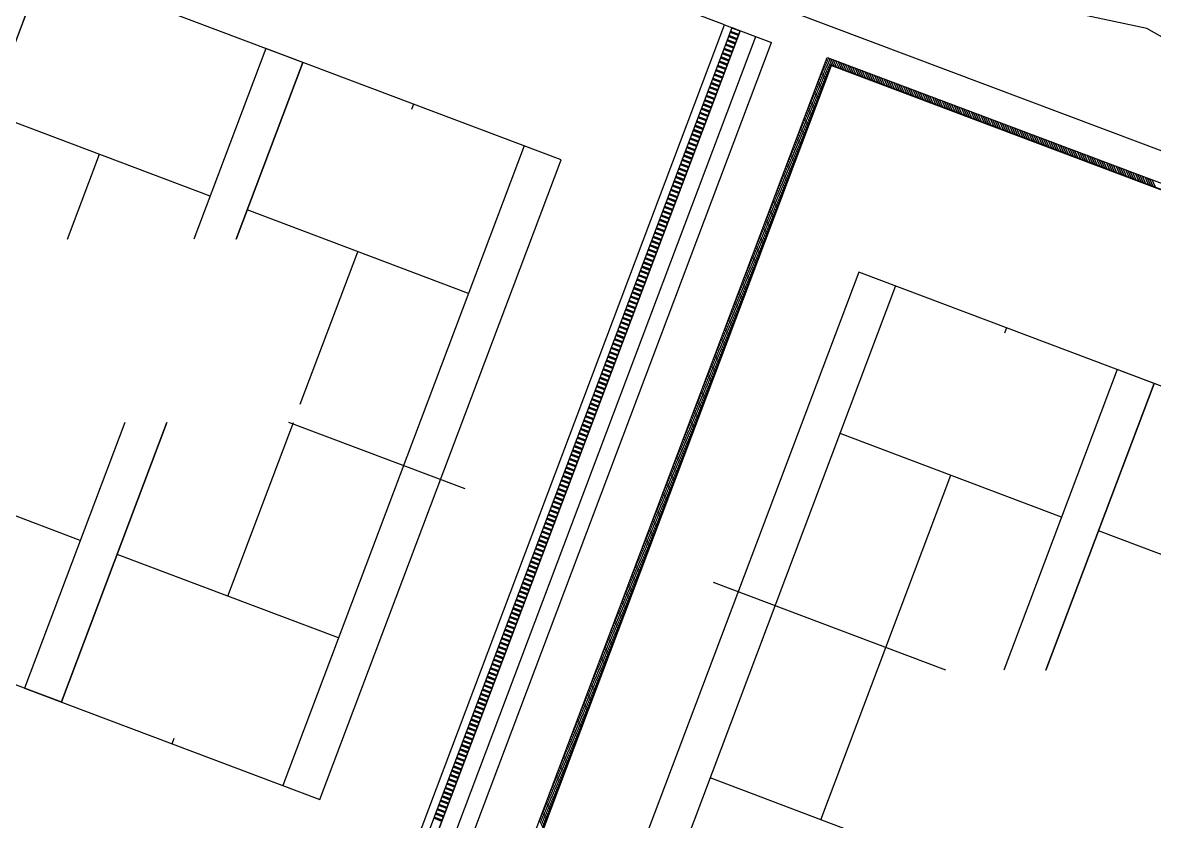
# Model space of a CAD drawing. Header units: millimetres. Extents: x 521005098 to 522149999836, y 174611071 to 175300000107.
# Drawn here: x 521987053830 to 522026399073, y 175115864628 to 175143642369 of the extents above; entities that cross this region are included whole.
import ezdxf

# ---------------------------------------------------------------- set-up
doc = ezdxf.new("R2010")
doc.units = ezdxf.units.MM
doc.header["$LTSCALE"] = 200
for name, color, linetype in [('0-35TEXT', 3, 'Continuous'), ('siteplan$0$0-35TEXT', 3, 'Continuous'), ('siteplan$0$siteplan$0$26', 1, 'Continuous'), ('siteplan$0$siteplan$0$57', 1, 'Continuous'), ('siteplan$0$siteplan$0$59', 1, 'Continuous'), ('siteplan$0$siteplan$0$60', 1, 'Continuous'), ('siteplan$0$siteplan$0$63', 1, 'Continuous')]:
    doc.layers.add(name, color=color, linetype=linetype)
doc.layers.get('siteplan$0$0-35TEXT').off()

# ---------------------------------------------------------------- blocks, each defined once
blk = doc.blocks.new('siteplan$0$siteplan')
at = {"layer": 'siteplan$0$siteplan$0$26', "color": 8}
for p, q in [((21496.793, 75042.259), (21486.529, 75046.131)), ((21484.213, 75036.109), (21487.811, 75045.647)), ((21487.811, 75045.647), (21484.213, 75036.109)), ((21499.094, 75009.146), (21512.001, 75043.362)), ((21511.459, 75043.567), (21513.087, 75042.953)), ((21499.637, 75008.941), (21512.544, 75043.158)), ((21500.18, 75008.736), (21513.087, 75042.953)), ((21495.511, 75042.742), (21493.009, 75036.109)), ((21495.511, 75042.742), (21493.009, 75036.109)), ((21505.775, 75038.871), (21495.511, 75042.742)), ((21496.793, 75042.259), (21494.473, 75036.109)), ((21494.473, 75036.109), (21496.793, 75042.259)), ((21493.575, 75037.61), (21485.875, 75040.515)), ((21500.643, 75040.807), (21500.573, 75040.62)), ((21504.493, 75039.354), (21496.104, 75017.114)), ((21488.61, 75036.109), (21489.725, 75039.064)), ((21497.386, 75016.63), (21505.775, 75038.871)), ((21502.558, 75034.222), (21494.857, 75037.127)), ((21496.708, 75030.378), (21498.707, 75035.675)), ((21516.124, 75034.967), (21507.734, 75012.727)), ((21526.388, 75031.095), (21516.124, 75034.967)), ((21517.405, 75034.484), (21509.016, 75012.243)), ((21521.256, 75033.031), (21521.185, 75032.845)), ((21525.106, 75031.579), (21521.161, 75021.122)), ((21525.106, 75031.579), (21521.161, 75021.122)), ((21535.37, 75027.707), (21525.106, 75031.579)), ((21522.625, 75021.122), (21526.388, 75031.095)), ((21526.388, 75031.095), (21522.625, 75021.122)), ((21490.606, 75029.739), (21487.122, 75020.502)), ((21490.606, 75029.739), (21487.122, 75020.502)), ((21492.071, 75029.739), (21488.404, 75020.019)), ((21488.404, 75020.019), (21492.071, 75029.739)), ((21494.188, 75023.7), (21496.467, 75029.739)), ((21502.434, 75027.428), (21496.309, 75029.739)), ((21523.17, 75026.447), (21515.47, 75029.352)), ((21489.058, 75025.634), (21481.357, 75028.539)), ((21514.8, 75015.924), (21519.319, 75027.9)), ((21532.152, 75023.059), (21524.452, 75025.963)), ((21498.04, 75022.246), (21490.34, 75025.151)), ((21519.154, 75021.122), (21511.072, 75024.17)), ((21478.14, 75023.89), (21488.404, 75020.019)), ((21487.122, 75020.502), (21497.386, 75016.63)), ((21492.254, 75018.566), (21492.325, 75018.754)), ((21518.652, 75014.471), (21510.952, 75017.375))]:
    blk.add_line(p, q, dxfattribs=at)
at = {"layer": 'siteplan$0$siteplan$0$57', "color": 8}
for p, q in [((21590.021, 75015.268), (21475.873, 75058.326)), ((21526.134, 75043.44), (21522.701, 75044.166)), ((21528.65, 75042.019), (21526.134, 75043.44))]:
    blk.add_line(p, q, dxfattribs=at)
at = {"layer": 'siteplan$0$siteplan$0$59', "color": 8}
for p, q in [((21501.282, 75005.991), (21515.029, 75042.434)), ((21515.029, 75042.434), (21532.567, 75035.818)), ((21515.184, 75042.162), (21515.067, 75042.42)), ((21515.145, 75042.176), (21501.539, 75006.108)), ((21515.001, 75041.795), (21514.885, 75042.053)), ((21515.033, 75041.879), (21514.916, 75042.137)), ((21515.065, 75041.963), (21514.948, 75042.221)), ((21515.096, 75042.047), (21514.98, 75042.305)), ((21515.128, 75042.131), (21515.011, 75042.389)), ((21532.497, 75035.631), (21515.145, 75042.176)), ((21515.268, 75042.13), (21515.151, 75042.388)), ((21515.352, 75042.098), (21515.235, 75042.356)), ((21515.436, 75042.067), (21515.319, 75042.324)), ((21515.52, 75042.035), (21515.403, 75042.293)), ((21515.604, 75042.003), (21515.487, 75042.261)), ((21515.688, 75041.972), (21515.571, 75042.229)), ((21515.772, 75041.94), (21515.655, 75042.198)), ((21515.856, 75041.908), (21515.739, 75042.166)), ((21515.94, 75041.877), (21515.824, 75042.134)), ((21516.024, 75041.845), (21515.908, 75042.103)), ((21516.108, 75041.813), (21515.992, 75042.071)), ((21516.192, 75041.782), (21516.076, 75042.039)), ((21516.276, 75041.75), (21516.16, 75042.008)), ((21514.843, 75041.375), (21514.726, 75041.633)), ((21514.874, 75041.459), (21514.758, 75041.717)), ((21514.906, 75041.543), (21514.79, 75041.801)), ((21514.938, 75041.627), (21514.821, 75041.885)), ((21514.97, 75041.711), (21514.853, 75041.969)), ((21516.36, 75041.718), (21516.244, 75041.976)), ((21516.444, 75041.686), (21516.328, 75041.944)), ((21516.528, 75041.655), (21516.412, 75041.912)), ((21516.612, 75041.623), (21516.496, 75041.881)), ((21516.696, 75041.591), (21516.58, 75041.849)), ((21516.78, 75041.56), (21516.664, 75041.817)), ((21516.864, 75041.528), (21516.748, 75041.786)), ((21516.948, 75041.496), (21516.832, 75041.754)), ((21517.032, 75041.465), (21516.916, 75041.722)), ((21517.116, 75041.433), (21517, 75041.691)), ((21517.2, 75041.401), (21517.084, 75041.659)), ((21517.284, 75041.369), (21517.168, 75041.627)), ((21514.716, 75041.039), (21514.599, 75041.297)), ((21514.748, 75041.123), (21514.631, 75041.381)), ((21514.779, 75041.207), (21514.663, 75041.465)), ((21514.811, 75041.291), (21514.694, 75041.549)), ((21517.368, 75041.338), (21517.252, 75041.595)), ((21517.452, 75041.306), (21517.336, 75041.564)), ((21517.536, 75041.274), (21517.42, 75041.532)), ((21517.621, 75041.243), (21517.504, 75041.5)), ((21517.705, 75041.211), (21517.588, 75041.469)), ((21517.789, 75041.179), (21517.672, 75041.437)), ((21517.873, 75041.148), (21517.756, 75041.405)), ((21517.957, 75041.116), (21517.84, 75041.374)), ((21518.041, 75041.084), (21517.924, 75041.342)), ((21518.125, 75041.053), (21518.008, 75041.31)), ((21518.209, 75041.021), (21518.092, 75041.279)), ((21518.293, 75040.989), (21518.176, 75041.247)), ((21518.377, 75040.957), (21518.26, 75041.215)), ((21514.557, 75040.619), (21514.441, 75040.877)), ((21514.589, 75040.703), (21514.473, 75040.961)), ((21514.621, 75040.787), (21514.504, 75041.045)), ((21514.653, 75040.871), (21514.536, 75041.129)), ((21514.684, 75040.955), (21514.568, 75041.213)), ((21518.461, 75040.926), (21518.344, 75041.183)), ((21518.545, 75040.894), (21518.428, 75041.152)), ((21518.629, 75040.862), (21518.512, 75041.12)), ((21518.713, 75040.831), (21518.596, 75041.088)), ((21518.797, 75040.799), (21518.68, 75041.057)), ((21518.881, 75040.767), (21518.764, 75041.025)), ((21518.965, 75040.736), (21518.848, 75040.993)), ((21519.049, 75040.704), (21518.932, 75040.962)), ((21519.133, 75040.672), (21519.016, 75040.93)), ((21519.217, 75040.64), (21519.1, 75040.898)), ((21519.301, 75040.609), (21519.184, 75040.867)), ((21519.385, 75040.577), (21519.268, 75040.835)), ((21514.399, 75040.199), (21514.282, 75040.456)), ((21514.431, 75040.283), (21514.314, 75040.54)), ((21514.462, 75040.367), (21514.346, 75040.624)), ((21514.494, 75040.451), (21514.378, 75040.709)), ((21514.526, 75040.535), (21514.409, 75040.793)), ((21519.469, 75040.545), (21519.352, 75040.803)), ((21519.553, 75040.514), (21519.437, 75040.771)), ((21519.637, 75040.482), (21519.521, 75040.74)), ((21519.721, 75040.45), (21519.605, 75040.708)), ((21519.805, 75040.419), (21519.689, 75040.676)), ((21519.889, 75040.387), (21519.773, 75040.645)), ((21519.973, 75040.355), (21519.857, 75040.613)), ((21520.057, 75040.324), (21519.941, 75040.581)), ((21520.141, 75040.292), (21520.025, 75040.55)), ((21520.225, 75040.26), (21520.109, 75040.518)), ((21520.309, 75040.228), (21520.193, 75040.486)), ((21520.393, 75040.197), (21520.277, 75040.454)), ((21514.241, 75039.779), (21514.124, 75040.036)), ((21514.272, 75039.863), (21514.156, 75040.12)), ((21514.304, 75039.947), (21514.187, 75040.204)), ((21514.336, 75040.031), (21514.219, 75040.288)), ((21514.367, 75040.115), (21514.251, 75040.372)), ((21520.477, 75040.165), (21520.361, 75040.423)), ((21520.561, 75040.133), (21520.445, 75040.391)), ((21520.645, 75040.102), (21520.529, 75040.359)), ((21520.729, 75040.07), (21520.613, 75040.328)), ((21520.813, 75040.038), (21520.697, 75040.296)), ((21520.897, 75040.007), (21520.781, 75040.264)), ((21520.981, 75039.975), (21520.865, 75040.233)), ((21521.065, 75039.943), (21520.949, 75040.201)), ((21521.15, 75039.912), (21521.033, 75040.169)), ((21521.234, 75039.88), (21521.117, 75040.138)), ((21521.318, 75039.848), (21521.201, 75040.106)), ((21521.402, 75039.816), (21521.285, 75040.074)), ((21521.486, 75039.785), (21521.369, 75040.042)), ((21514.114, 75039.443), (21513.997, 75039.7)), ((21514.145, 75039.527), (21514.029, 75039.784)), ((21514.177, 75039.611), (21514.061, 75039.868)), ((21514.209, 75039.695), (21514.092, 75039.952)), ((21521.57, 75039.753), (21521.453, 75040.011)), ((21521.654, 75039.721), (21521.537, 75039.979)), ((21521.738, 75039.69), (21521.621, 75039.947)), ((21521.822, 75039.658), (21521.705, 75039.916)), ((21521.906, 75039.626), (21521.789, 75039.884)), ((21521.99, 75039.595), (21521.873, 75039.852)), ((21522.074, 75039.563), (21521.957, 75039.821)), ((21522.158, 75039.531), (21522.041, 75039.789)), ((21522.242, 75039.499), (21522.125, 75039.757)), ((21522.326, 75039.468), (21522.209, 75039.725)), ((21522.41, 75039.436), (21522.293, 75039.694)), ((21522.494, 75039.404), (21522.377, 75039.662)), ((21513.955, 75039.022), (21513.839, 75039.28)), ((21513.987, 75039.106), (21513.87, 75039.364)), ((21514.019, 75039.19), (21513.902, 75039.448)), ((21514.05, 75039.274), (21513.934, 75039.532)), ((21514.082, 75039.358), (21513.966, 75039.616)), ((21522.578, 75039.373), (21522.461, 75039.63)), ((21522.662, 75039.341), (21522.545, 75039.599)), ((21522.746, 75039.309), (21522.629, 75039.567)), ((21522.83, 75039.278), (21522.713, 75039.535)), ((21522.914, 75039.246), (21522.797, 75039.504)), ((21522.998, 75039.214), (21522.881, 75039.472)), ((21523.082, 75039.183), (21522.966, 75039.44)), ((21523.166, 75039.151), (21523.05, 75039.409)), ((21523.25, 75039.119), (21523.134, 75039.377)), ((21523.334, 75039.087), (21523.218, 75039.345)), ((21523.418, 75039.056), (21523.302, 75039.313)), ((21523.502, 75039.024), (21523.386, 75039.282)), ((21523.586, 75038.992), (21523.47, 75039.25)), ((21513.797, 75038.602), (21513.68, 75038.86)), ((21513.828, 75038.686), (21513.712, 75038.944)), ((21513.86, 75038.77), (21513.744, 75039.028)), ((21513.892, 75038.854), (21513.775, 75039.112)), ((21513.924, 75038.938), (21513.807, 75039.196)), ((21523.67, 75038.961), (21523.554, 75039.218)), ((21523.754, 75038.929), (21523.638, 75039.187)), ((21523.838, 75038.897), (21523.722, 75039.155)), ((21523.922, 75038.866), (21523.806, 75039.123)), ((21524.006, 75038.834), (21523.89, 75039.092)), ((21524.09, 75038.802), (21523.974, 75039.06)), ((21524.174, 75038.77), (21524.058, 75039.028)), ((21524.258, 75038.739), (21524.142, 75038.997)), ((21524.342, 75038.707), (21524.226, 75038.965)), ((21524.426, 75038.675), (21524.31, 75038.933)), ((21524.51, 75038.644), (21524.394, 75038.901)), ((21524.594, 75038.612), (21524.478, 75038.87)), ((21513.67, 75038.266), (21513.553, 75038.524)), ((21513.702, 75038.35), (21513.585, 75038.608)), ((21513.733, 75038.434), (21513.617, 75038.692)), ((21513.765, 75038.518), (21513.649, 75038.776)), ((21524.678, 75038.58), (21524.562, 75038.838)), ((21524.763, 75038.549), (21524.646, 75038.806)), ((21524.847, 75038.517), (21524.73, 75038.775)), ((21524.931, 75038.485), (21524.814, 75038.743)), ((21525.015, 75038.454), (21524.898, 75038.711)), ((21525.099, 75038.422), (21524.982, 75038.68)), ((21525.183, 75038.39), (21525.066, 75038.648)), ((21525.267, 75038.358), (21525.15, 75038.616)), ((21525.351, 75038.327), (21525.234, 75038.584)), ((21525.435, 75038.295), (21525.318, 75038.553)), ((21525.519, 75038.263), (21525.402, 75038.521)), ((21525.603, 75038.232), (21525.486, 75038.489)), ((21513.512, 75037.846), (21513.395, 75038.104)), ((21513.543, 75037.93), (21513.427, 75038.188)), ((21513.575, 75038.014), (21513.458, 75038.272)), ((21513.607, 75038.098), (21513.49, 75038.356)), ((21513.638, 75038.182), (21513.522, 75038.44)), ((21525.687, 75038.2), (21525.57, 75038.458)), ((21525.771, 75038.168), (21525.654, 75038.426)), ((21525.855, 75038.137), (21525.738, 75038.394)), ((21525.939, 75038.105), (21525.822, 75038.363)), ((21526.023, 75038.073), (21525.906, 75038.331)), ((21526.107, 75038.042), (21525.99, 75038.299)), ((21526.191, 75038.01), (21526.074, 75038.268)), ((21526.275, 75037.978), (21526.158, 75038.236)), ((21526.359, 75037.946), (21526.242, 75038.204)), ((21526.443, 75037.915), (21526.326, 75038.172)), ((21513.353, 75037.426), (21513.237, 75037.684)), ((21513.385, 75037.51), (21513.268, 75037.768)), ((21513.416, 75037.594), (21513.3, 75037.852)), ((21513.448, 75037.678), (21513.332, 75037.936)), ((21513.48, 75037.762), (21513.363, 75038.02)), ((21513.226, 75037.09), (21513.11, 75037.348)), ((21513.258, 75037.174), (21513.141, 75037.432)), ((21513.29, 75037.258), (21513.173, 75037.516)), ((21513.321, 75037.342), (21513.205, 75037.6)), ((21513.068, 75036.67), (21512.951, 75036.927)), ((21513.1, 75036.754), (21512.983, 75037.011)), ((21513.131, 75036.838), (21513.015, 75037.096)), ((21513.163, 75036.922), (21513.046, 75037.18)), ((21513.195, 75037.006), (21513.078, 75037.264)), ((21512.909, 75036.25), (21512.793, 75036.507)), ((21512.941, 75036.334), (21512.824, 75036.591)), ((21512.973, 75036.418), (21512.856, 75036.675)), ((21513.004, 75036.502), (21512.888, 75036.759)), ((21513.036, 75036.586), (21512.92, 75036.843)), ((21512.783, 75035.914), (21512.666, 75036.171)), ((21512.814, 75035.998), (21512.698, 75036.255)), ((21512.846, 75036.082), (21512.729, 75036.339)), ((21512.878, 75036.166), (21512.761, 75036.423)), ((21512.624, 75035.493), (21512.508, 75035.751)), ((21512.656, 75035.577), (21512.539, 75035.835)), ((21512.687, 75035.661), (21512.571, 75035.919)), ((21512.719, 75035.745), (21512.603, 75036.003)), ((21512.751, 75035.83), (21512.634, 75036.087)), ((21512.466, 75035.073), (21512.349, 75035.331)), ((21512.497, 75035.157), (21512.381, 75035.415)), ((21512.529, 75035.241), (21512.412, 75035.499)), ((21512.561, 75035.325), (21512.444, 75035.583)), ((21512.592, 75035.409), (21512.476, 75035.667)), ((21512.339, 75034.737), (21512.222, 75034.995)), ((21512.371, 75034.821), (21512.254, 75035.079)), ((21512.402, 75034.905), (21512.286, 75035.163)), ((21512.434, 75034.989), (21512.317, 75035.247)), ((21512.18, 75034.317), (21512.064, 75034.575)), ((21512.212, 75034.401), (21512.096, 75034.659)), ((21512.244, 75034.485), (21512.127, 75034.743)), ((21512.275, 75034.569), (21512.159, 75034.827)), ((21512.307, 75034.653), (21512.191, 75034.911)), ((21512.022, 75033.897), (21511.905, 75034.155)), ((21512.054, 75033.981), (21511.937, 75034.239)), ((21512.085, 75034.065), (21511.969, 75034.323)), ((21512.117, 75034.149), (21512, 75034.407)), ((21512.149, 75034.233), (21512.032, 75034.491)), ((21511.895, 75033.561), (21511.779, 75033.819)), ((21511.927, 75033.645), (21511.81, 75033.903)), ((21511.958, 75033.729), (21511.842, 75033.987)), ((21511.99, 75033.813), (21511.874, 75034.071)), ((21511.737, 75033.141), (21511.62, 75033.398)), ((21511.768, 75033.225), (21511.652, 75033.482)), ((21511.8, 75033.309), (21511.683, 75033.567)), ((21511.832, 75033.393), (21511.715, 75033.651)), ((21511.863, 75033.477), (21511.747, 75033.735)), ((21511.578, 75032.721), (21511.462, 75032.978)), ((21511.61, 75032.805), (21511.493, 75033.062)), ((21511.642, 75032.889), (21511.525, 75033.146)), ((21511.673, 75032.973), (21511.557, 75033.23)), ((21511.705, 75033.057), (21511.588, 75033.314)), ((21511.451, 75032.385), (21511.335, 75032.642)), ((21511.483, 75032.469), (21511.367, 75032.726)), ((21511.515, 75032.553), (21511.398, 75032.81)), ((21511.546, 75032.637), (21511.43, 75032.894)), ((21511.293, 75031.964), (21511.176, 75032.222)), ((21511.325, 75032.048), (21511.208, 75032.306)), ((21511.356, 75032.132), (21511.24, 75032.39)), ((21511.388, 75032.216), (21511.271, 75032.474)), ((21511.42, 75032.301), (21511.303, 75032.558)), ((21511.134, 75031.544), (21511.018, 75031.802)), ((21511.166, 75031.628), (21511.05, 75031.886)), ((21511.198, 75031.712), (21511.081, 75031.97)), ((21511.23, 75031.796), (21511.113, 75032.054)), ((21511.261, 75031.88), (21511.145, 75032.138)), ((21510.976, 75031.124), (21510.859, 75031.382)), ((21511.008, 75031.208), (21510.891, 75031.466)), ((21511.039, 75031.292), (21510.923, 75031.55)), ((21511.071, 75031.376), (21510.955, 75031.634)), ((21511.103, 75031.46), (21510.986, 75031.718)), ((21510.849, 75030.788), (21510.733, 75031.046)), ((21510.881, 75030.872), (21510.764, 75031.13)), ((21510.913, 75030.956), (21510.796, 75031.214)), ((21510.944, 75031.04), (21510.828, 75031.298)), ((21510.691, 75030.368), (21510.574, 75030.626)), ((21510.722, 75030.452), (21510.606, 75030.71)), ((21510.754, 75030.536), (21510.638, 75030.794)), ((21510.786, 75030.62), (21510.669, 75030.878)), ((21510.817, 75030.704), (21510.701, 75030.962)), ((21510.532, 75029.948), (21510.416, 75030.206)), ((21510.564, 75030.032), (21510.447, 75030.29)), ((21510.596, 75030.116), (21510.479, 75030.374)), ((21510.627, 75030.2), (21510.511, 75030.458)), ((21510.659, 75030.284), (21510.542, 75030.542)), ((21510.405, 75029.612), (21510.289, 75029.869)), ((21510.437, 75029.696), (21510.321, 75029.954)), ((21510.469, 75029.78), (21510.352, 75030.038)), ((21510.501, 75029.864), (21510.384, 75030.122)), ((21510.247, 75029.192), (21510.13, 75029.449)), ((21510.279, 75029.276), (21510.162, 75029.533)), ((21510.31, 75029.36), (21510.194, 75029.617)), ((21510.342, 75029.444), (21510.226, 75029.701)), ((21510.374, 75029.528), (21510.257, 75029.785)), ((21510.089, 75028.772), (21509.972, 75029.029)), ((21510.12, 75028.856), (21510.004, 75029.113)), ((21510.152, 75028.94), (21510.035, 75029.197)), ((21510.184, 75029.024), (21510.067, 75029.281)), ((21510.215, 75029.108), (21510.099, 75029.365)), ((21509.962, 75028.435), (21509.845, 75028.693)), ((21509.993, 75028.519), (21509.877, 75028.777)), ((21510.025, 75028.603), (21509.909, 75028.861)), ((21510.057, 75028.688), (21509.94, 75028.945)), ((21509.803, 75028.015), (21509.687, 75028.273)), ((21509.835, 75028.099), (21509.718, 75028.357)), ((21509.867, 75028.183), (21509.75, 75028.441)), ((21509.898, 75028.267), (21509.782, 75028.525)), ((21509.93, 75028.351), (21509.813, 75028.609)), ((21509.645, 75027.595), (21509.528, 75027.853)), ((21509.676, 75027.679), (21509.56, 75027.937)), ((21509.708, 75027.763), (21509.592, 75028.021)), ((21509.74, 75027.847), (21509.623, 75028.105)), ((21509.772, 75027.931), (21509.655, 75028.189)), ((21509.518, 75027.259), (21509.401, 75027.517)), ((21509.55, 75027.343), (21509.433, 75027.601)), ((21509.581, 75027.427), (21509.465, 75027.685)), ((21509.613, 75027.511), (21509.497, 75027.769)), ((21509.36, 75026.839), (21509.243, 75027.097)), ((21509.391, 75026.923), (21509.275, 75027.181)), ((21509.423, 75027.007), (21509.306, 75027.265)), ((21509.455, 75027.091), (21509.338, 75027.349)), ((21509.486, 75027.175), (21509.37, 75027.433)), ((21509.201, 75026.419), (21509.085, 75026.677)), ((21509.233, 75026.503), (21509.116, 75026.761)), ((21509.264, 75026.587), (21509.148, 75026.845)), ((21509.296, 75026.671), (21509.18, 75026.929)), ((21509.328, 75026.755), (21509.211, 75027.013)), ((21509.074, 75026.083), (21508.958, 75026.341)), ((21509.106, 75026.167), (21508.989, 75026.425)), ((21509.138, 75026.251), (21509.021, 75026.509)), ((21509.169, 75026.335), (21509.053, 75026.593)), ((21508.916, 75025.663), (21508.799, 75025.92)), ((21508.947, 75025.747), (21508.831, 75026.004)), ((21508.979, 75025.831), (21508.863, 75026.088)), ((21509.011, 75025.915), (21508.894, 75026.172)), ((21509.043, 75025.999), (21508.926, 75026.256)), ((21508.757, 75025.243), (21508.641, 75025.5)), ((21508.789, 75025.327), (21508.672, 75025.584)), ((21508.821, 75025.411), (21508.704, 75025.668)), ((21508.852, 75025.495), (21508.736, 75025.752)), ((21508.884, 75025.579), (21508.768, 75025.836)), ((21508.631, 75024.906), (21508.514, 75025.164)), ((21508.662, 75024.99), (21508.546, 75025.248)), ((21508.694, 75025.075), (21508.577, 75025.332)), ((21508.726, 75025.159), (21508.609, 75025.416)), ((21508.472, 75024.486), (21508.356, 75024.744)), ((21508.504, 75024.57), (21508.387, 75024.828)), ((21508.535, 75024.654), (21508.419, 75024.912)), ((21508.567, 75024.738), (21508.451, 75024.996)), ((21508.599, 75024.822), (21508.482, 75025.08)), ((21508.314, 75024.066), (21508.197, 75024.324)), ((21508.345, 75024.15), (21508.229, 75024.408)), ((21508.377, 75024.234), (21508.26, 75024.492)), ((21508.409, 75024.318), (21508.292, 75024.576)), ((21508.44, 75024.402), (21508.324, 75024.66)), ((21508.155, 75023.646), (21508.039, 75023.904)), ((21508.187, 75023.73), (21508.07, 75023.988)), ((21508.219, 75023.814), (21508.102, 75024.072)), ((21508.25, 75023.898), (21508.134, 75024.156)), ((21508.282, 75023.982), (21508.165, 75024.24)), ((21508.028, 75023.31), (21507.912, 75023.568)), ((21508.06, 75023.394), (21507.943, 75023.652)), ((21508.092, 75023.478), (21507.975, 75023.736)), ((21508.123, 75023.562), (21508.007, 75023.82)), ((21507.87, 75022.89), (21507.753, 75023.148)), ((21507.902, 75022.974), (21507.785, 75023.232)), ((21507.933, 75023.058), (21507.817, 75023.316)), ((21507.965, 75023.142), (21507.848, 75023.4)), ((21507.997, 75023.226), (21507.88, 75023.484)), ((21507.711, 75022.47), (21507.595, 75022.727)), ((21507.743, 75022.554), (21507.627, 75022.812)), ((21507.775, 75022.638), (21507.658, 75022.896)), ((21507.806, 75022.722), (21507.69, 75022.98)), ((21507.838, 75022.806), (21507.722, 75023.064)), ((21507.585, 75022.134), (21507.468, 75022.391)), ((21507.616, 75022.218), (21507.5, 75022.475)), ((21507.648, 75022.302), (21507.531, 75022.559)), ((21507.68, 75022.386), (21507.563, 75022.643)), ((21507.426, 75021.714), (21507.31, 75021.971)), ((21507.458, 75021.798), (21507.341, 75022.055)), ((21507.49, 75021.882), (21507.373, 75022.139)), ((21507.521, 75021.966), (21507.405, 75022.223)), ((21507.553, 75022.05), (21507.436, 75022.307)), ((21507.268, 75021.293), (21507.151, 75021.551)), ((21507.299, 75021.377), (21507.183, 75021.635)), ((21507.331, 75021.461), (21507.215, 75021.719)), ((21507.363, 75021.546), (21507.246, 75021.803)), ((21507.394, 75021.63), (21507.278, 75021.887)), ((21507.141, 75020.957), (21507.024, 75021.215)), ((21507.173, 75021.041), (21507.056, 75021.299)), ((21507.204, 75021.125), (21507.088, 75021.383)), ((21507.236, 75021.209), (21507.119, 75021.467)), ((21506.982, 75020.537), (21506.866, 75020.795)), ((21507.014, 75020.621), (21506.898, 75020.879)), ((21507.046, 75020.705), (21506.929, 75020.963)), ((21507.077, 75020.789), (21506.961, 75021.047)), ((21507.109, 75020.873), (21506.993, 75021.131)), ((21506.824, 75020.117), (21506.707, 75020.375)), ((21506.856, 75020.201), (21506.739, 75020.459)), ((21506.887, 75020.285), (21506.771, 75020.543)), ((21506.919, 75020.369), (21506.802, 75020.627)), ((21506.951, 75020.453), (21506.834, 75020.711)), ((21506.697, 75019.781), (21506.581, 75020.039)), ((21506.729, 75019.865), (21506.612, 75020.123)), ((21506.761, 75019.949), (21506.644, 75020.207)), ((21506.792, 75020.033), (21506.676, 75020.291)), ((21506.539, 75019.361), (21506.422, 75019.619)), ((21506.57, 75019.445), (21506.454, 75019.703)), ((21506.602, 75019.529), (21506.486, 75019.787)), ((21506.634, 75019.613), (21506.517, 75019.871)), ((21506.665, 75019.697), (21506.549, 75019.955)), ((21506.38, 75018.941), (21506.264, 75019.199)), ((21506.412, 75019.025), (21506.295, 75019.283)), ((21506.444, 75019.109), (21506.327, 75019.367)), ((21506.475, 75019.193), (21506.359, 75019.451)), ((21506.507, 75019.277), (21506.39, 75019.535)), ((21506.253, 75018.605), (21506.137, 75018.862)), ((21506.285, 75018.689), (21506.169, 75018.946)), ((21506.317, 75018.773), (21506.2, 75019.03)), ((21506.349, 75018.857), (21506.232, 75019.114)), ((21506.095, 75018.185), (21505.978, 75018.442)), ((21506.127, 75018.269), (21506.01, 75018.526)), ((21506.158, 75018.353), (21506.042, 75018.61)), ((21506.19, 75018.437), (21506.073, 75018.694)), ((21506.222, 75018.521), (21506.105, 75018.778)), ((21505.936, 75017.764), (21505.82, 75018.022)), ((21505.968, 75017.848), (21505.852, 75018.106)), ((21506, 75017.933), (21505.883, 75018.19)), ((21506.032, 75018.017), (21505.915, 75018.274)), ((21506.063, 75018.101), (21505.947, 75018.358)), ((21505.81, 75017.428), (21505.693, 75017.686)), ((21505.841, 75017.512), (21505.725, 75017.77)), ((21505.873, 75017.596), (21505.757, 75017.854)), ((21505.905, 75017.68), (21505.788, 75017.938)), ((21505.651, 75017.008), (21505.535, 75017.266)), ((21505.683, 75017.092), (21505.566, 75017.35)), ((21505.715, 75017.176), (21505.598, 75017.434)), ((21505.746, 75017.26), (21505.63, 75017.518)), ((21505.778, 75017.344), (21505.661, 75017.602)), ((21505.493, 75016.588), (21505.376, 75016.846)), ((21505.524, 75016.672), (21505.408, 75016.93)), ((21505.556, 75016.756), (21505.44, 75017.014)), ((21505.588, 75016.84), (21505.471, 75017.098)), ((21505.62, 75016.924), (21505.503, 75017.182)), ((21505.366, 75016.252), (21505.249, 75016.51)), ((21505.398, 75016.336), (21505.281, 75016.594)), ((21505.429, 75016.42), (21505.313, 75016.678)), ((21505.461, 75016.504), (21505.345, 75016.762)), ((21505.207, 75015.832), (21505.091, 75016.09)), ((21505.239, 75015.916), (21505.123, 75016.174)), ((21505.271, 75016), (21505.154, 75016.258)), ((21505.303, 75016.084), (21505.186, 75016.342)), ((21505.334, 75016.168), (21505.218, 75016.426)), ((21505.144, 75015.664), (21505.028, 75015.922)), ((21505.176, 75015.748), (21505.059, 75016.006))]:
    blk.add_line(p, q, dxfattribs=at)
at = {"layer": 'siteplan$0$siteplan$0$60', "color": 8}
for p, q in [((21511.459, 75043.567), (21476.381, 75056.799)), ((21498.552, 75009.35), (21511.459, 75043.567)), ((21502.274, 75007.946), (21515.175, 75042.149)), ((21515.175, 75042.149), (21550.03, 75029.001))]:
    blk.add_line(p, q, dxfattribs=at)
at = {"layer": 'siteplan$0$siteplan$0$63', "color": 8}
for p, q in [((21498.814, 75009.252), (21511.721, 75043.468)), ((21512.001, 75043.362), (21499.094, 75009.146)), ((21511.896, 75043.084), (21511.616, 75043.19)), ((21511.938, 75043.196), (21511.658, 75043.302)), ((21511.945, 75043.214), (21511.665, 75043.32)), ((21511.952, 75043.233), (21511.672, 75043.339)), ((21511.994, 75043.344), (21511.714, 75043.45)), ((21511.721, 75043.468), (21512.001, 75043.362)), ((21511.77, 75042.75), (21511.49, 75042.856)), ((21511.777, 75042.769), (21511.497, 75042.875)), ((21511.784, 75042.787), (21511.504, 75042.893)), ((21511.826, 75042.899), (21511.546, 75043.005)), ((21511.833, 75042.917), (21511.553, 75043.023)), ((21511.84, 75042.936), (21511.56, 75043.042)), ((21511.882, 75043.047), (21511.602, 75043.153)), ((21511.889, 75043.066), (21511.609, 75043.172)), ((21511.602, 75042.304), (21511.322, 75042.41)), ((21511.609, 75042.323), (21511.329, 75042.429)), ((21511.616, 75042.342), (21511.336, 75042.448)), ((21511.658, 75042.453), (21511.378, 75042.559)), ((21511.665, 75042.472), (21511.385, 75042.577)), ((21511.672, 75042.49), (21511.392, 75042.596)), ((21511.714, 75042.602), (21511.434, 75042.707)), ((21511.721, 75042.62), (21511.441, 75042.726)), ((21511.728, 75042.639), (21511.448, 75042.745)), ((21511.49, 75042.007), (21511.209, 75042.113)), ((21511.497, 75042.026), (21511.216, 75042.132)), ((21511.504, 75042.045), (21511.223, 75042.15)), ((21511.546, 75042.156), (21511.266, 75042.262)), ((21511.553, 75042.175), (21511.273, 75042.28)), ((21511.56, 75042.193), (21511.28, 75042.299)), ((21511.322, 75041.562), (21511.041, 75041.668)), ((21511.329, 75041.58), (21511.048, 75041.686)), ((21511.336, 75041.599), (21511.055, 75041.705)), ((21511.378, 75041.71), (21511.097, 75041.816)), ((21511.385, 75041.729), (21511.104, 75041.835)), ((21511.392, 75041.747), (21511.111, 75041.853)), ((21511.434, 75041.859), (21511.153, 75041.965)), ((21511.441, 75041.877), (21511.16, 75041.983)), ((21511.448, 75041.896), (21511.167, 75042.002)), ((21511.154, 75041.116), (21510.873, 75041.222)), ((21511.161, 75041.135), (21510.88, 75041.241)), ((21511.168, 75041.153), (21510.887, 75041.259)), ((21511.21, 75041.265), (21510.929, 75041.371)), ((21511.217, 75041.283), (21510.936, 75041.389)), ((21511.224, 75041.302), (21510.943, 75041.408)), ((21511.266, 75041.413), (21510.985, 75041.519)), ((21511.273, 75041.432), (21510.992, 75041.538)), ((21511.28, 75041.45), (21510.999, 75041.556)), ((21511.042, 75040.819), (21510.761, 75040.925)), ((21511.049, 75040.838), (21510.768, 75040.944)), ((21511.056, 75040.856), (21510.775, 75040.962)), ((21511.098, 75040.968), (21510.817, 75041.074)), ((21511.105, 75040.986), (21510.824, 75041.092)), ((21511.112, 75041.005), (21510.831, 75041.111)), ((21510.874, 75040.374), (21510.593, 75040.479)), ((21510.881, 75040.392), (21510.6, 75040.498)), ((21510.888, 75040.411), (21510.607, 75040.517)), ((21510.93, 75040.522), (21510.649, 75040.628)), ((21510.937, 75040.541), (21510.656, 75040.647)), ((21510.944, 75040.559), (21510.663, 75040.665)), ((21510.986, 75040.671), (21510.705, 75040.777)), ((21510.993, 75040.689), (21510.712, 75040.795)), ((21511, 75040.708), (21510.719, 75040.814)), ((21510.713, 75039.947), (21510.432, 75040.052)), ((21510.72, 75039.965), (21510.439, 75040.071)), ((21510.762, 75040.076), (21510.481, 75040.182)), ((21510.769, 75040.095), (21510.488, 75040.201)), ((21510.776, 75040.114), (21510.495, 75040.22)), ((21510.818, 75040.225), (21510.537, 75040.331)), ((21510.825, 75040.244), (21510.544, 75040.349)), ((21510.832, 75040.262), (21510.551, 75040.368)), ((21510.594, 75039.631), (21510.313, 75039.737)), ((21510.601, 75039.649), (21510.32, 75039.755)), ((21510.608, 75039.668), (21510.327, 75039.774)), ((21510.65, 75039.779), (21510.369, 75039.885)), ((21510.657, 75039.798), (21510.376, 75039.904)), ((21510.664, 75039.817), (21510.383, 75039.922)), ((21510.706, 75039.928), (21510.425, 75040.034)), ((21510.426, 75039.185), (21510.145, 75039.291)), ((21510.433, 75039.204), (21510.152, 75039.31)), ((21510.44, 75039.222), (21510.159, 75039.328)), ((21510.482, 75039.334), (21510.201, 75039.44)), ((21510.489, 75039.352), (21510.208, 75039.458)), ((21510.496, 75039.371), (21510.215, 75039.477)), ((21510.538, 75039.482), (21510.257, 75039.588)), ((21510.545, 75039.501), (21510.264, 75039.607)), ((21510.552, 75039.519), (21510.271, 75039.625)), ((21510.265, 75038.758), (21509.984, 75038.864)), ((21510.272, 75038.777), (21509.991, 75038.883)), ((21510.314, 75038.888), (21510.033, 75038.994)), ((21510.321, 75038.907), (21510.04, 75039.013)), ((21510.328, 75038.925), (21510.047, 75039.031)), ((21510.37, 75039.037), (21510.089, 75039.143)), ((21510.377, 75039.055), (21510.096, 75039.161)), ((21510.384, 75039.074), (21510.103, 75039.18)), ((21510.145, 75038.443), (21509.865, 75038.548)), ((21510.152, 75038.461), (21509.872, 75038.567)), ((21510.159, 75038.48), (21509.879, 75038.586)), ((21510.202, 75038.591), (21509.921, 75038.697)), ((21510.209, 75038.61), (21509.928, 75038.716)), ((21510.216, 75038.628), (21509.935, 75038.734)), ((21510.258, 75038.74), (21509.977, 75038.846)), ((21509.977, 75037.997), (21509.697, 75038.103)), ((21509.984, 75038.016), (21509.704, 75038.121)), ((21509.991, 75038.034), (21509.711, 75038.14)), ((21510.033, 75038.146), (21509.753, 75038.251)), ((21510.04, 75038.164), (21509.76, 75038.27)), ((21510.047, 75038.183), (21509.767, 75038.289)), ((21510.089, 75038.294), (21509.809, 75038.4)), ((21510.096, 75038.313), (21509.816, 75038.419)), ((21510.103, 75038.331), (21509.823, 75038.437)), ((21509.816, 75037.57), (21509.536, 75037.676)), ((21509.823, 75037.589), (21509.543, 75037.694)), ((21509.865, 75037.7), (21509.585, 75037.806)), ((21509.872, 75037.719), (21509.592, 75037.824)), ((21509.879, 75037.737), (21509.599, 75037.843)), ((21509.921, 75037.848), (21509.641, 75037.954)), ((21509.928, 75037.867), (21509.648, 75037.973)), ((21509.935, 75037.886), (21509.655, 75037.991)), ((21509.697, 75037.254), (21509.417, 75037.36)), ((21509.704, 75037.273), (21509.424, 75037.379)), ((21509.711, 75037.291), (21509.431, 75037.397)), ((21509.753, 75037.403), (21509.473, 75037.509)), ((21509.76, 75037.421), (21509.48, 75037.527)), ((21509.767, 75037.44), (21509.487, 75037.546)), ((21509.809, 75037.551), (21509.529, 75037.657)), ((21509.529, 75036.809), (21509.248, 75036.915)), ((21509.536, 75036.827), (21509.255, 75036.933)), ((21509.543, 75036.846), (21509.262, 75036.952)), ((21509.585, 75036.957), (21509.304, 75037.063)), ((21509.592, 75036.976), (21509.311, 75037.082)), ((21509.599, 75036.994), (21509.318, 75037.1)), ((21509.641, 75037.106), (21509.361, 75037.212)), ((21509.648, 75037.124), (21509.368, 75037.23)), ((21509.655, 75037.143), (21509.375, 75037.249)), ((21509.375, 75036.4), (21509.094, 75036.506)), ((21509.417, 75036.512), (21509.136, 75036.618)), ((21509.424, 75036.53), (21509.143, 75036.636)), ((21509.431, 75036.549), (21509.15, 75036.655)), ((21509.473, 75036.66), (21509.192, 75036.766)), ((21509.48, 75036.679), (21509.199, 75036.785)), ((21509.487, 75036.697), (21509.206, 75036.803)), ((21509.249, 75036.066), (21508.968, 75036.172)), ((21509.256, 75036.085), (21508.975, 75036.191)), ((21509.263, 75036.103), (21508.982, 75036.209)), ((21509.305, 75036.215), (21509.024, 75036.32)), ((21509.312, 75036.233), (21509.031, 75036.339)), ((21509.319, 75036.252), (21509.038, 75036.358)), ((21509.361, 75036.363), (21509.08, 75036.469)), ((21509.368, 75036.382), (21509.087, 75036.488)), ((21509.081, 75035.62), (21508.8, 75035.726)), ((21509.088, 75035.639), (21508.807, 75035.745)), ((21509.095, 75035.658), (21508.814, 75035.763)), ((21509.137, 75035.769), (21508.856, 75035.875)), ((21509.144, 75035.788), (21508.863, 75035.893)), ((21509.151, 75035.806), (21508.87, 75035.912)), ((21509.193, 75035.918), (21508.912, 75036.023)), ((21509.2, 75035.936), (21508.919, 75036.042)), ((21509.207, 75035.955), (21508.926, 75036.061)), ((21508.927, 75035.212), (21508.646, 75035.318)), ((21508.969, 75035.323), (21508.688, 75035.429)), ((21508.976, 75035.342), (21508.695, 75035.448)), ((21508.983, 75035.361), (21508.702, 75035.466)), ((21509.025, 75035.472), (21508.744, 75035.578)), ((21509.032, 75035.491), (21508.751, 75035.596)), ((21509.039, 75035.509), (21508.758, 75035.615)), ((21508.801, 75034.878), (21508.52, 75034.984)), ((21508.808, 75034.896), (21508.527, 75035.002)), ((21508.815, 75034.915), (21508.534, 75035.021)), ((21508.857, 75035.026), (21508.576, 75035.132)), ((21508.864, 75035.045), (21508.583, 75035.151)), ((21508.871, 75035.063), (21508.59, 75035.169)), ((21508.913, 75035.175), (21508.632, 75035.281)), ((21508.92, 75035.193), (21508.639, 75035.299)), ((21508.633, 75034.432), (21508.352, 75034.538)), ((21508.64, 75034.451), (21508.359, 75034.557)), ((21508.647, 75034.469), (21508.366, 75034.575)), ((21508.689, 75034.581), (21508.408, 75034.687)), ((21508.696, 75034.599), (21508.415, 75034.705)), ((21508.703, 75034.618), (21508.422, 75034.724)), ((21508.745, 75034.729), (21508.464, 75034.835)), ((21508.752, 75034.748), (21508.471, 75034.854)), ((21508.759, 75034.766), (21508.478, 75034.872)), ((21508.521, 75034.135), (21508.24, 75034.241)), ((21508.528, 75034.154), (21508.247, 75034.26)), ((21508.535, 75034.172), (21508.254, 75034.278)), ((21508.577, 75034.284), (21508.296, 75034.39)), ((21508.584, 75034.302), (21508.303, 75034.408)), ((21508.591, 75034.321), (21508.31, 75034.427)), ((21508.353, 75033.69), (21508.072, 75033.795)), ((21508.36, 75033.708), (21508.079, 75033.814)), ((21508.367, 75033.727), (21508.086, 75033.833)), ((21508.409, 75033.838), (21508.128, 75033.944)), ((21508.416, 75033.857), (21508.135, 75033.963)), ((21508.423, 75033.875), (21508.142, 75033.981)), ((21508.465, 75033.987), (21508.184, 75034.092)), ((21508.472, 75034.005), (21508.191, 75034.111)), ((21508.479, 75034.024), (21508.198, 75034.13)), ((21508.184, 75033.244), (21507.904, 75033.35)), ((21508.191, 75033.262), (21507.911, 75033.368)), ((21508.198, 75033.281), (21507.918, 75033.387)), ((21508.24, 75033.392), (21507.96, 75033.498)), ((21508.247, 75033.411), (21507.967, 75033.517)), ((21508.254, 75033.43), (21507.974, 75033.535)), ((21508.297, 75033.541), (21508.016, 75033.647)), ((21508.304, 75033.56), (21508.023, 75033.665)), ((21508.311, 75033.578), (21508.03, 75033.684)), ((21508.072, 75032.947), (21507.792, 75033.053)), ((21508.079, 75032.965), (21507.799, 75033.071)), ((21508.086, 75032.984), (21507.806, 75033.09)), ((21508.128, 75033.095), (21507.848, 75033.201)), ((21508.135, 75033.114), (21507.855, 75033.22)), ((21508.142, 75033.133), (21507.862, 75033.238)), ((21507.904, 75032.501), (21507.624, 75032.607)), ((21507.911, 75032.52), (21507.631, 75032.626)), ((21507.918, 75032.538), (21507.638, 75032.644)), ((21507.96, 75032.65), (21507.68, 75032.756)), ((21507.967, 75032.668), (21507.687, 75032.774)), ((21507.974, 75032.687), (21507.694, 75032.793)), ((21508.016, 75032.798), (21507.736, 75032.904)), ((21508.023, 75032.817), (21507.743, 75032.923)), ((21508.03, 75032.835), (21507.75, 75032.941)), ((21507.743, 75032.074), (21507.463, 75032.18)), ((21507.75, 75032.093), (21507.47, 75032.199)), ((21507.792, 75032.204), (21507.512, 75032.31)), ((21507.799, 75032.223), (21507.519, 75032.329)), ((21507.806, 75032.241), (21507.526, 75032.347)), ((21507.848, 75032.353), (21507.568, 75032.459)), ((21507.855, 75032.371), (21507.575, 75032.477)), ((21507.862, 75032.39), (21507.582, 75032.496)), ((21507.624, 75031.759), (21507.343, 75031.864)), ((21507.631, 75031.777), (21507.35, 75031.883)), ((21507.638, 75031.796), (21507.357, 75031.902)), ((21507.68, 75031.907), (21507.399, 75032.013)), ((21507.687, 75031.926), (21507.407, 75032.032)), ((21507.694, 75031.944), (21507.414, 75032.05)), ((21507.736, 75032.056), (21507.456, 75032.162)), ((21507.456, 75031.313), (21507.175, 75031.419)), ((21507.463, 75031.332), (21507.182, 75031.437)), ((21507.47, 75031.35), (21507.189, 75031.456)), ((21507.512, 75031.462), (21507.231, 75031.567)), ((21507.519, 75031.48), (21507.238, 75031.586)), ((21507.526, 75031.499), (21507.245, 75031.605)), ((21507.568, 75031.61), (21507.287, 75031.716)), ((21507.575, 75031.629), (21507.294, 75031.735)), ((21507.582, 75031.647), (21507.301, 75031.753)), ((21507.295, 75030.886), (21507.014, 75030.992)), ((21507.302, 75030.905), (21507.021, 75031.01)), ((21507.344, 75031.016), (21507.063, 75031.122)), ((21507.351, 75031.034), (21507.07, 75031.14)), ((21507.358, 75031.053), (21507.077, 75031.159)), ((21507.4, 75031.164), (21507.119, 75031.27)), ((21507.407, 75031.183), (21507.126, 75031.289)), ((21507.414, 75031.202), (21507.133, 75031.307)), ((21507.176, 75030.57), (21506.895, 75030.676)), ((21507.183, 75030.589), (21506.902, 75030.695)), ((21507.19, 75030.607), (21506.909, 75030.713)), ((21507.232, 75030.719), (21506.951, 75030.825)), ((21507.239, 75030.737), (21506.958, 75030.843)), ((21507.246, 75030.756), (21506.965, 75030.862)), ((21507.288, 75030.867), (21507.007, 75030.973)), ((21507.008, 75030.125), (21506.727, 75030.231)), ((21507.015, 75030.143), (21506.734, 75030.249)), ((21507.022, 75030.162), (21506.741, 75030.268)), ((21507.064, 75030.273), (21506.783, 75030.379)), ((21507.071, 75030.292), (21506.79, 75030.398)), ((21507.078, 75030.31), (21506.797, 75030.416)), ((21507.12, 75030.422), (21506.839, 75030.528)), ((21507.127, 75030.44), (21506.846, 75030.546)), ((21507.134, 75030.459), (21506.853, 75030.565)), ((21506.854, 75029.716), (21506.573, 75029.822)), ((21506.896, 75029.828), (21506.615, 75029.934)), ((21506.903, 75029.846), (21506.622, 75029.952)), ((21506.91, 75029.865), (21506.629, 75029.971)), ((21506.952, 75029.976), (21506.671, 75030.082)), ((21506.959, 75029.995), (21506.678, 75030.101)), ((21506.966, 75030.013), (21506.685, 75030.119)), ((21506.728, 75029.382), (21506.447, 75029.488)), ((21506.735, 75029.401), (21506.454, 75029.507)), ((21506.742, 75029.419), (21506.461, 75029.525)), ((21506.784, 75029.531), (21506.503, 75029.636)), ((21506.791, 75029.549), (21506.51, 75029.655)), ((21506.798, 75029.568), (21506.517, 75029.674)), ((21506.84, 75029.679), (21506.559, 75029.785)), ((21506.847, 75029.698), (21506.566, 75029.804)), ((21506.56, 75028.936), (21506.279, 75029.042)), ((21506.567, 75028.955), (21506.286, 75029.061)), ((21506.574, 75028.974), (21506.293, 75029.079)), ((21506.616, 75029.085), (21506.335, 75029.191)), ((21506.623, 75029.104), (21506.342, 75029.209)), ((21506.63, 75029.122), (21506.349, 75029.228)), ((21506.672, 75029.234), (21506.391, 75029.339)), ((21506.679, 75029.252), (21506.398, 75029.358)), ((21506.686, 75029.271), (21506.405, 75029.377)), ((21506.406, 75028.528), (21506.125, 75028.634)), ((21506.448, 75028.639), (21506.167, 75028.745)), ((21506.455, 75028.658), (21506.174, 75028.764)), ((21506.462, 75028.677), (21506.181, 75028.782)), ((21506.504, 75028.788), (21506.223, 75028.894)), ((21506.511, 75028.806), (21506.23, 75028.912)), ((21506.518, 75028.825), (21506.237, 75028.931)), ((21506.279, 75028.194), (21505.999, 75028.3)), ((21506.286, 75028.212), (21506.006, 75028.318)), ((21506.293, 75028.231), (21506.013, 75028.337)), ((21506.335, 75028.342), (21506.055, 75028.448)), ((21506.342, 75028.361), (21506.062, 75028.467)), ((21506.35, 75028.379), (21506.069, 75028.485)), ((21506.392, 75028.491), (21506.111, 75028.597)), ((21506.399, 75028.509), (21506.118, 75028.615)), ((21506.111, 75027.748), (21505.831, 75027.854)), ((21506.118, 75027.767), (21505.838, 75027.873)), ((21506.125, 75027.785), (21505.845, 75027.891)), ((21506.167, 75027.897), (21505.887, 75028.003)), ((21506.174, 75027.915), (21505.894, 75028.021)), ((21506.181, 75027.934), (21505.901, 75028.04)), ((21506.223, 75028.045), (21505.943, 75028.151)), ((21506.23, 75028.064), (21505.95, 75028.17)), ((21506.237, 75028.082), (21505.957, 75028.188)), ((21505.957, 75027.34), (21505.677, 75027.446)), ((21505.999, 75027.451), (21505.719, 75027.557)), ((21506.006, 75027.47), (21505.726, 75027.576)), ((21506.013, 75027.488), (21505.733, 75027.594)), ((21506.055, 75027.6), (21505.775, 75027.706)), ((21506.062, 75027.618), (21505.782, 75027.724)), ((21506.069, 75027.637), (21505.789, 75027.743)), ((21505.831, 75027.006), (21505.551, 75027.111)), ((21505.838, 75027.024), (21505.558, 75027.13)), ((21505.845, 75027.043), (21505.565, 75027.149)), ((21505.887, 75027.154), (21505.607, 75027.26)), ((21505.894, 75027.173), (21505.614, 75027.278)), ((21505.901, 75027.191), (21505.621, 75027.297)), ((21505.943, 75027.303), (21505.663, 75027.408)), ((21505.95, 75027.321), (21505.67, 75027.427)), ((21505.663, 75026.56), (21505.382, 75026.666)), ((21505.67, 75026.578), (21505.389, 75026.684)), ((21505.677, 75026.597), (21505.396, 75026.703)), ((21505.719, 75026.708), (21505.438, 75026.814)), ((21505.726, 75026.727), (21505.445, 75026.833)), ((21505.733, 75026.746), (21505.452, 75026.851)), ((21505.775, 75026.857), (21505.495, 75026.963)), ((21505.782, 75026.876), (21505.502, 75026.981)), ((21505.789, 75026.894), (21505.509, 75027)), ((21505.551, 75026.263), (21505.27, 75026.369)), ((21505.558, 75026.281), (21505.277, 75026.387)), ((21505.565, 75026.3), (21505.284, 75026.406)), ((21505.607, 75026.411), (21505.326, 75026.517)), ((21505.614, 75026.43), (21505.333, 75026.536)), ((21505.621, 75026.449), (21505.34, 75026.554)), ((21505.383, 75025.817), (21505.102, 75025.923)), ((21505.39, 75025.836), (21505.109, 75025.942)), ((21505.397, 75025.854), (21505.116, 75025.96)), ((21505.439, 75025.966), (21505.158, 75026.072)), ((21505.446, 75025.984), (21505.165, 75026.09)), ((21505.453, 75026.003), (21505.172, 75026.109)), ((21505.495, 75026.114), (21505.214, 75026.22)), ((21505.502, 75026.133), (21505.221, 75026.239)), ((21505.509, 75026.151), (21505.228, 75026.257)), ((21505.215, 75025.372), (21504.934, 75025.478)), ((21505.222, 75025.39), (21504.941, 75025.496)), ((21505.229, 75025.409), (21504.948, 75025.515)), ((21505.271, 75025.52), (21504.99, 75025.626)), ((21505.278, 75025.539), (21504.997, 75025.645)), ((21505.285, 75025.557), (21505.004, 75025.663)), ((21505.327, 75025.669), (21505.046, 75025.775)), ((21505.334, 75025.687), (21505.053, 75025.793)), ((21505.341, 75025.706), (21505.06, 75025.812)), ((21505.103, 75025.075), (21504.822, 75025.18)), ((21505.11, 75025.093), (21504.829, 75025.199)), ((21505.117, 75025.112), (21504.836, 75025.218)), ((21505.159, 75025.223), (21504.878, 75025.329)), ((21505.166, 75025.242), (21504.885, 75025.348)), ((21505.173, 75025.26), (21504.892, 75025.366)), ((21504.935, 75024.629), (21504.654, 75024.735)), ((21504.942, 75024.648), (21504.661, 75024.753)), ((21504.949, 75024.666), (21504.668, 75024.772)), ((21504.991, 75024.778), (21504.71, 75024.883)), ((21504.998, 75024.796), (21504.717, 75024.902)), ((21505.005, 75024.815), (21504.724, 75024.921)), ((21505.047, 75024.926), (21504.766, 75025.032)), ((21505.054, 75024.945), (21504.773, 75025.05)), ((21505.061, 75024.963), (21504.78, 75025.069)), ((21504.774, 75024.202), (21504.493, 75024.308)), ((21504.781, 75024.221), (21504.5, 75024.326)), ((21504.823, 75024.332), (21504.542, 75024.438)), ((21504.83, 75024.35), (21504.549, 75024.456)), ((21504.837, 75024.369), (21504.556, 75024.475)), ((21504.879, 75024.48), (21504.598, 75024.586)), ((21504.886, 75024.499), (21504.605, 75024.605)), ((21504.893, 75024.518), (21504.612, 75024.623)), ((21504.655, 75023.886), (21504.374, 75023.992)), ((21504.662, 75023.905), (21504.381, 75024.011)), ((21504.669, 75023.923), (21504.388, 75024.029)), ((21504.711, 75024.035), (21504.43, 75024.141)), ((21504.718, 75024.053), (21504.437, 75024.159)), ((21504.725, 75024.072), (21504.444, 75024.178)), ((21504.767, 75024.183), (21504.486, 75024.289)), ((21504.487, 75023.441), (21504.206, 75023.547)), ((21504.494, 75023.459), (21504.213, 75023.565)), ((21504.501, 75023.478), (21504.22, 75023.584)), ((21504.543, 75023.589), (21504.262, 75023.695)), ((21504.55, 75023.608), (21504.269, 75023.714)), ((21504.557, 75023.626), (21504.276, 75023.732)), ((21504.599, 75023.738), (21504.318, 75023.844)), ((21504.606, 75023.756), (21504.325, 75023.862)), ((21504.613, 75023.775), (21504.332, 75023.881)), ((21504.325, 75023.014), (21504.045, 75023.12)), ((21504.332, 75023.032), (21504.052, 75023.138)), ((21504.374, 75023.144), (21504.094, 75023.25)), ((21504.381, 75023.162), (21504.101, 75023.268)), ((21504.388, 75023.181), (21504.108, 75023.287)), ((21504.431, 75023.292), (21504.15, 75023.398)), ((21504.438, 75023.311), (21504.157, 75023.417)), ((21504.445, 75023.329), (21504.164, 75023.435)), ((21504.206, 75022.698), (21503.926, 75022.804)), ((21504.213, 75022.717), (21503.933, 75022.822)), ((21504.22, 75022.735), (21503.94, 75022.841)), ((21504.262, 75022.847), (21503.982, 75022.952)), ((21504.269, 75022.865), (21503.989, 75022.971)), ((21504.276, 75022.884), (21503.996, 75022.99)), ((21504.318, 75022.995), (21504.038, 75023.101)), ((21504.038, 75022.252), (21503.758, 75022.358)), ((21504.045, 75022.271), (21503.765, 75022.377)), ((21504.052, 75022.29), (21503.772, 75022.395)), ((21504.094, 75022.401), (21503.814, 75022.507)), ((21504.101, 75022.42), (21503.821, 75022.525)), ((21504.108, 75022.438), (21503.828, 75022.544)), ((21504.15, 75022.549), (21503.87, 75022.655)), ((21504.157, 75022.568), (21503.877, 75022.674)), ((21504.164, 75022.587), (21503.884, 75022.693)), ((21503.884, 75021.844), (21503.604, 75021.95)), ((21503.926, 75021.955), (21503.646, 75022.061)), ((21503.933, 75021.974), (21503.653, 75022.08)), ((21503.94, 75021.992), (21503.66, 75022.098)), ((21503.982, 75022.104), (21503.702, 75022.21)), ((21503.989, 75022.122), (21503.709, 75022.228)), ((21503.996, 75022.141), (21503.716, 75022.247)), ((21503.758, 75021.51), (21503.477, 75021.616)), ((21503.765, 75021.528), (21503.484, 75021.634)), ((21503.772, 75021.547), (21503.491, 75021.653)), ((21503.814, 75021.658), (21503.533, 75021.764)), ((21503.821, 75021.677), (21503.54, 75021.783)), ((21503.828, 75021.695), (21503.547, 75021.801)), ((21503.87, 75021.807), (21503.59, 75021.913)), ((21503.877, 75021.825), (21503.597, 75021.931)), ((21503.59, 75021.064), (21503.309, 75021.17)), ((21503.597, 75021.083), (21503.316, 75021.189)), ((21503.604, 75021.101), (21503.323, 75021.207)), ((21503.646, 75021.213), (21503.365, 75021.319)), ((21503.653, 75021.231), (21503.372, 75021.337)), ((21503.66, 75021.25), (21503.379, 75021.356)), ((21503.702, 75021.361), (21503.421, 75021.467)), ((21503.709, 75021.38), (21503.428, 75021.486)), ((21503.716, 75021.398), (21503.435, 75021.504)), ((21503.436, 75020.656), (21503.155, 75020.762)), ((21503.478, 75020.767), (21503.197, 75020.873)), ((21503.485, 75020.786), (21503.204, 75020.892)), ((21503.492, 75020.804), (21503.211, 75020.91)), ((21503.534, 75020.916), (21503.253, 75021.022)), ((21503.541, 75020.934), (21503.26, 75021.04)), ((21503.548, 75020.953), (21503.267, 75021.059)), ((21503.31, 75020.321), (21503.029, 75020.427)), ((21503.317, 75020.34), (21503.036, 75020.446)), ((21503.324, 75020.359), (21503.043, 75020.465)), ((21503.366, 75020.47), (21503.085, 75020.576)), ((21503.373, 75020.489), (21503.092, 75020.594)), ((21503.38, 75020.507), (21503.099, 75020.613)), ((21503.422, 75020.619), (21503.141, 75020.724)), ((21503.429, 75020.637), (21503.148, 75020.743)), ((21503.142, 75019.876), (21502.861, 75019.982)), ((21503.149, 75019.894), (21502.868, 75020)), ((21503.156, 75019.913), (21502.875, 75020.019)), ((21503.198, 75020.024), (21502.917, 75020.13)), ((21503.205, 75020.043), (21502.924, 75020.149)), ((21503.212, 75020.062), (21502.931, 75020.167)), ((21503.254, 75020.173), (21502.973, 75020.279)), ((21503.261, 75020.192), (21502.98, 75020.297)), ((21503.268, 75020.21), (21502.987, 75020.316)), ((21503.03, 75019.579), (21502.749, 75019.685)), ((21503.037, 75019.597), (21502.756, 75019.703)), ((21503.044, 75019.616), (21502.763, 75019.722)), ((21503.086, 75019.727), (21502.805, 75019.833)), ((21503.093, 75019.746), (21502.812, 75019.852)), ((21503.1, 75019.764), (21502.819, 75019.87)), ((21502.862, 75019.133), (21502.581, 75019.239)), ((21502.869, 75019.152), (21502.588, 75019.258)), ((21502.876, 75019.17), (21502.595, 75019.276)), ((21502.918, 75019.282), (21502.637, 75019.388)), ((21502.925, 75019.3), (21502.644, 75019.406)), ((21502.932, 75019.319), (21502.651, 75019.425)), ((21502.974, 75019.43), (21502.693, 75019.536)), ((21502.981, 75019.449), (21502.7, 75019.555)), ((21502.988, 75019.467), (21502.707, 75019.573)), ((21502.694, 75018.688), (21502.413, 75018.793)), ((21502.701, 75018.706), (21502.42, 75018.812)), ((21502.708, 75018.725), (21502.427, 75018.831)), ((21502.75, 75018.836), (21502.469, 75018.942)), ((21502.757, 75018.855), (21502.476, 75018.961)), ((21502.764, 75018.873), (21502.483, 75018.979)), ((21502.806, 75018.985), (21502.525, 75019.091)), ((21502.813, 75019.003), (21502.532, 75019.109)), ((21502.82, 75019.022), (21502.539, 75019.128)), ((21502.582, 75018.391), (21502.301, 75018.496)), ((21502.589, 75018.409), (21502.308, 75018.515)), ((21502.596, 75018.428), (21502.315, 75018.534)), ((21502.638, 75018.539), (21502.357, 75018.645)), ((21502.645, 75018.558), (21502.364, 75018.664)), ((21502.652, 75018.576), (21502.371, 75018.682)), ((21502.413, 75017.945), (21502.133, 75018.051)), ((21502.42, 75017.964), (21502.14, 75018.069)), ((21502.427, 75017.982), (21502.147, 75018.088)), ((21502.469, 75018.093), (21502.189, 75018.199)), ((21502.476, 75018.112), (21502.196, 75018.218)), ((21502.483, 75018.131), (21502.203, 75018.236)), ((21502.526, 75018.242), (21502.245, 75018.348)), ((21502.533, 75018.261), (21502.252, 75018.366)), ((21502.54, 75018.279), (21502.259, 75018.385)), ((21502.252, 75017.518), (21501.972, 75017.624)), ((21502.259, 75017.536), (21501.979, 75017.642)), ((21502.301, 75017.648), (21502.021, 75017.754)), ((21502.308, 75017.666), (21502.028, 75017.772)), ((21502.315, 75017.685), (21502.035, 75017.791)), ((21502.357, 75017.796), (21502.077, 75017.902)), ((21502.364, 75017.815), (21502.084, 75017.921)), ((21502.371, 75017.834), (21502.091, 75017.939)), ((21502.133, 75017.202), (21501.853, 75017.308)), ((21502.14, 75017.221), (21501.86, 75017.327)), ((21502.147, 75017.239), (21501.867, 75017.345)), ((21502.189, 75017.351), (21501.909, 75017.457)), ((21502.196, 75017.369), (21501.916, 75017.475)), ((21502.203, 75017.388), (21501.923, 75017.494)), ((21502.245, 75017.499), (21501.965, 75017.605)), ((21501.965, 75016.757), (21501.685, 75016.863)), ((21501.972, 75016.775), (21501.692, 75016.881)), ((21501.979, 75016.794), (21501.699, 75016.9)), ((21502.021, 75016.905), (21501.741, 75017.011)), ((21502.028, 75016.924), (21501.748, 75017.03)), ((21502.035, 75016.942), (21501.755, 75017.048)), ((21502.077, 75017.054), (21501.797, 75017.16)), ((21502.084, 75017.072), (21501.804, 75017.178)), ((21502.091, 75017.091), (21501.811, 75017.197)), ((21501.804, 75016.33), (21501.523, 75016.436)), ((21501.811, 75016.348), (21501.53, 75016.454)), ((21501.853, 75016.46), (21501.572, 75016.565)), ((21501.86, 75016.478), (21501.579, 75016.584)), ((21501.867, 75016.497), (21501.586, 75016.603)), ((21501.909, 75016.608), (21501.629, 75016.714)), ((21501.916, 75016.627), (21501.636, 75016.733)), ((21501.923, 75016.645), (21501.643, 75016.751)), ((21501.685, 75016.014), (21501.404, 75016.12)), ((21501.692, 75016.033), (21501.411, 75016.138)), ((21501.699, 75016.051), (21501.418, 75016.157)), ((21501.741, 75016.163), (21501.46, 75016.268)), ((21501.748, 75016.181), (21501.467, 75016.287)), ((21501.755, 75016.2), (21501.474, 75016.306)), ((21501.797, 75016.311), (21501.516, 75016.417)), ((21501.629, 75015.865), (21501.348, 75015.971)), ((21501.636, 75015.884), (21501.355, 75015.99)), ((21501.643, 75015.903), (21501.362, 75016.008))]:
    blk.add_line(p, q, dxfattribs=at)
blk = doc.blocks.new('siteplan')
at = {"layer": 'siteplan$0$0-35TEXT', "xscale": 1000, "yscale": 1000, "zscale": 1000}
blk.add_blockref('siteplan$0$siteplan', (500000000, 100000000), dxfattribs=at)

msp = doc.modelspace()

# ---------------------------------------------------------------- block references
at = {"layer": '0-35TEXT', "xscale": 1000, "yscale": 1000, "zscale": 1000}
msp.add_blockref('siteplan', (500000094.73971, 99999891.38169), dxfattribs=at)

doc.saveas('drawing.dxf')
